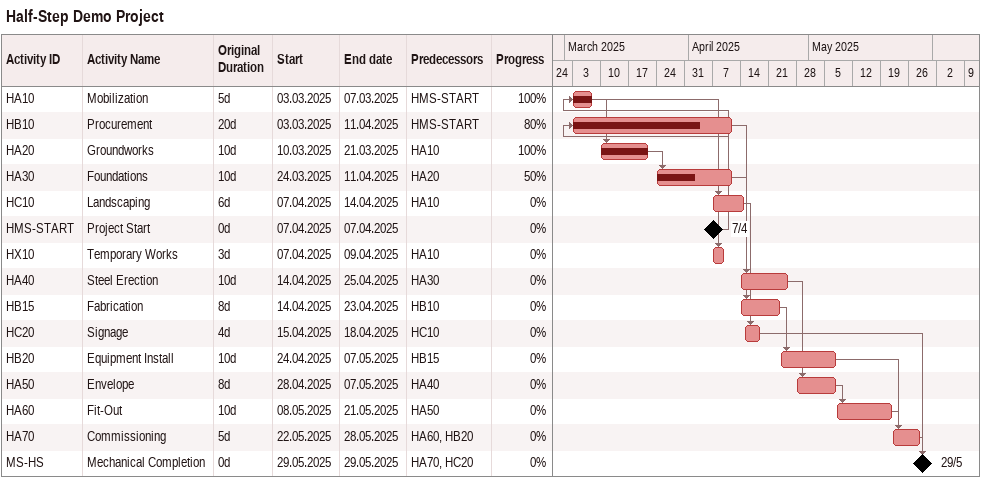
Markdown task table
Half-Step Demo Project

| ID | Task | Original duration | Start | Finish | Predecessors | % complete |
|---|---|---|---|---|---|---|
| HA10 | Mobilization | 5d | 2025-03-03 | 2025-03-07 | HMS-START | 100 |
| HB10 | Procurement | 20d | 2025-03-03 | 2025-04-11 | HMS-START | 80 |
| HA20 | Groundworks | 10d | 2025-03-10 | 2025-03-21 | HA10 | 100 |
| HA30 | Foundations | 10d | 2025-03-24 | 2025-04-11 | HA20 | 50 |
| HC10 | Landscaping | 6d | 2025-04-07 | 2025-04-14 | HA10 | 0 |
| HMS-START | Project Start | 0d | 2025-04-07 | 2025-04-07 |  | 0 |
| HX10 | Temporary Works | 3d | 2025-04-07 | 2025-04-09 | HA10 | 0 |
| HA40 | Steel Erection | 10d | 2025-04-14 | 2025-04-25 | HA30 | 0 |
| HB15 | Fabrication | 8d | 2025-04-14 | 2025-04-23 | HB10 | 0 |
| HC20 | Signage | 4d | 2025-04-15 | 2025-04-18 | HC10 | 0 |
| HB20 | Equipment Install | 10d | 2025-04-24 | 2025-05-07 | HB15 | 0 |
| HA50 | Envelope | 8d | 2025-04-28 | 2025-05-07 | HA40 | 0 |
| HA60 | Fit-Out | 10d | 2025-05-08 | 2025-05-21 | HA50 | 0 |
| HA70 | Commissioning | 5d | 2025-05-22 | 2025-05-28 | HA60, HB20 | 0 |
| MS-HS | Mechanical Completion | 0d | 2025-05-29 | 2025-05-29 | HA70, HC20 | 0 |
